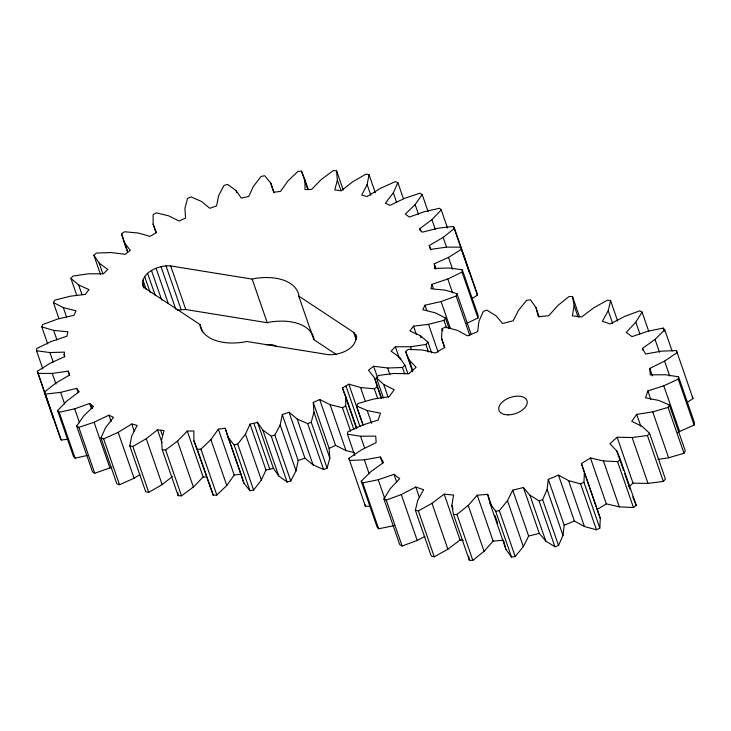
<?xml version="1.0" encoding="UTF-8"?>
<svg xmlns="http://www.w3.org/2000/svg" width="731" height="731" viewBox="0 0 731 731"><rect width="100%" height="100%" fill="white"/><g stroke="black" fill="none" stroke-linecap="round" stroke-linejoin="round"><path stroke-width="1.1" d="M156.059 232.668L153.099 224.134L153.117 214.594L156.397 212.849L168.733 215.846L179.177 221.073L185.592 218.076L184.906 208.326L187.611 198.329L191.129 196.904L201.655 201.537L209.797 208.28L216.559 205.914L218.67 195.625L223.978 185.473L227.624 184.404L236.022 190.535L241.331 198.165L248.759 196.42L253.374 186.405L261.122 176.409L264.777 175.732L270.79 183.17L274.116 192.774M353.859 429.435L345.726 405.961L345.745 396.421L342.455 387.951L348.815 384.168L360.575 387.531L374.336 388.801L377.287 386.79L374.619 378L368.488 370.215L373.651 366.24L387.658 368.013L402.443 367.501L404.974 365.299L399.693 357.514L391.076 351.09L395.37 346.796L410.539 346.732L425.899 344.475L427.927 342.135L420.197 335.602L409.89 330.96L413.481 326.145L428.53 324.345L443.991 320.406L445.453 318.003L435.521 312.923L422.783 309.734L424.967 305.211L441.085 301.537L456.162 296.028L457.03 293.643L445.188 290.152L430.943 288.763L431.957 284.332L447.811 278.986L462.065 272.087L462.294 269.776L448.898 268.003L434.333 268.423L434.753 265.929L434.196 263.873L448.505 257.394L461.499 249.298L461.087 247.151L446.559 247.133L430.632 249.399L429.252 245.543L443.15 237.401L454.49 228.374L453.458 226.436L438.225 228.182L422.171 232.202L419.64 228.812L431.911 219.629L441.259 209.925L439.623 208.271L424.154 211.725L409.232 217.098L405.394 214.037L415.135 204.607L422.189 194.537L420.014 193.203L404.773 198.265L389.925 205.374L385.347 203.218L393.315 192.792L397.874 182.659L395.215 181.699L380.668 188.205L367.108 196.557L361.708 195.122L367.126 184.559L369.045 174.663L365.993 174.097L352.58 181.864L341.304 190.745L334.807 189.987L337.356 180.137L336.58 170.78L333.217 170.634L321.357 179.415L311.561 189.457L305.028 189.576L304.918 179.671L301.474 171.145L297.91 171.41L287.95 180.941L280.512 191.385L273.696 192.29L270.79 183.17M336.534 354.645L313.809 339.623L298.714 296.028L298.778 294.63A51.81 29.642 -19.1 0 0 255.018 278.438L252.149 279.114L170.698 265.947C158.883 264.649 137.903 273.339 143.824 287.996M313.809 339.623L313.873 338.225A51.81 29.642 -19.1 0 0 270.114 322.042L267.244 322.709L185.793 309.542L177.13 310.108M412.595 371.704L405.568 351.428L408.391 349.345L422.545 350.03L435.53 353L444.558 347.472L441.561 338.416L442.036 328.776L445.371 327.086L457.423 330.366L467.493 335.858L477.681 331.627L478.878 321.485L483.337 311.351L486.947 310.163L496.075 315.819L502.553 323.458L513.208 320.818L518.507 310.282L526.649 300.34L530.304 299.737L535.887 307.376L539.213 316.98M405.568 351.428L409.113 359.917L416.094 367.273L408.848 373.724L393.835 373.477L378.548 375.442L376.428 377.763L383.748 384.524L394.237 389.678L389.257 396.613L373.249 399.108L357.861 403.576L356.591 405.988L367.19 410.557L380.467 413.161L378.11 420.097L362.183 425.168L347.755 431.847L347.417 434.177L360.566 436.243L375.734 436.115L376.145 442.593L361.388 449.894L348.897 458.319L349.519 460.411L364.33 459.845L380.358 456.985L383.51 462.559L370.928 471.586L361.233 481.199L362.759 482.908L378.229 479.728L394.009 474.346L399.693 478.641L390.153 488.783L383.903 498.907L386.242 500.123L401.301 494.567L415.775 487.02L423.605 489.733L417.748 500.296L415.372 510.256L418.36 510.896L431.994 503.321L444.165 494.129L453.604 495.088L451.831 505.359L453.494 514.469L456.93 514.478L468.205 505.423L477.252 495.207L487.65 494.33L490.081 503.604L495.664 511.252L499.319 510.64L507.46 500.698L512.76 490.163L523.423 487.522L539.314 533.411L545.783 541.059L554.911 546.715L558.53 545.527L542.64 499.629L547.099 489.496L548.296 479.353L558.484 475.123L574.374 521.011L584.444 526.512L596.496 529.792L599.831 528.102L583.932 482.213L584.407 472.573L581.419 463.509L590.447 457.981L603.422 460.95L617.576 461.636L620.4 459.561L616.854 451.073L609.882 443.708L617.128 437.257L632.132 437.503L647.428 435.548L649.539 433.227L642.22 426.465L631.739 421.303L636.71 414.376L652.728 411.882L668.107 407.405L669.377 405.001L658.777 400.424L645.5 397.828L647.867 390.884L663.794 385.813L678.222 379.133L678.56 376.812L665.402 374.738L650.234 374.866L649.822 368.387L664.58 361.096L677.07 352.662L676.458 350.569L661.637 351.145L645.619 353.996L642.467 348.422L655.04 339.394L664.744 329.791L663.209 328.082L647.748 331.253L631.959 336.635L626.275 332.34L635.815 322.197L642.074 312.073L639.726 310.858L624.667 316.422L610.193 323.961L602.371 321.256L608.229 310.684L610.604 300.724L607.607 300.094L593.974 307.66L581.803 316.852L572.373 315.902L574.146 305.631L572.483 296.521L569.038 296.503L557.771 305.567L548.725 315.783L538.327 316.651L535.887 307.376M599.831 528.102L600.297 518.462L581.419 463.509M42.837 368.917L36.55 350.77L36.778 348.468L51.033 341.56L66.886 336.223L67.901 331.792L53.655 330.394L41.813 326.912L42.681 324.518L57.758 319.018L73.877 315.335L76.061 310.821L63.323 307.632L53.39 302.543L54.852 300.149L70.313 296.201L85.363 294.401L88.954 289.595L78.646 284.944L70.916 278.41L72.945 276.071L88.305 273.814L103.473 273.75L107.768 269.465L99.151 263.032L93.87 255.247L96.401 253.045L111.185 252.542L125.193 254.315L130.356 250.34L124.224 242.555L121.556 233.756L124.508 231.754L138.278 233.015L150.029 236.387L156.388 232.595L153.099 224.134M466.753 323.394L477.955 317.976L478.184 315.664L462.294 269.776M558.53 545.527L562.989 535.384L564.186 525.242L548.296 479.353M677.555 432.377L694.112 425.031L694.45 422.701L678.56 376.812M53.235 417.136L53.646 419.292L37.345 371.247L50.338 363.161L64.648 356.673L64.1 354.617L64.511 352.132L49.946 352.552L36.55 350.77M172.562 476.384L162.154 484.58L148.749 492.347L145.688 491.78L129.798 445.892L131.726 435.996L137.136 425.424L131.735 423.989L118.175 432.341L103.628 438.856L100.969 437.896L105.529 427.754L113.497 417.337L108.919 415.171L94.071 422.28L78.829 427.352L76.654 426.018L83.718 415.948L93.449 406.509L89.611 403.448L74.69 408.821L59.22 412.284L57.594 410.621L66.932 400.926L79.204 391.734L76.673 388.353L60.618 392.364L45.386 394.119L44.353 392.181L55.693 383.145L69.591 375.012L68.211 371.156L52.285 373.413L37.756 373.404M257.211 421.961L262.822 430.02L271.219 436.142L274.865 435.082L280.174 424.93L282.285 414.632L289.047 412.266L297.188 419.009L307.714 423.642L311.232 422.216L313.937 412.22L313.252 402.479L319.666 399.482L330.11 404.709L342.446 407.697L345.726 405.961M129.798 445.892L132.85 446.458L146.264 438.691L157.54 429.81L164.036 430.568L161.487 440.418L162.264 449.766L165.626 449.921L177.487 441.14L187.282 431.089L193.816 430.97L193.925 440.884L197.37 449.41L200.934 449.145L210.893 439.605L218.331 429.161L225.148 428.256L228.054 437.376L234.066 444.823L237.721 444.146L245.47 434.15L250.084 424.135L257.513 422.381L273.403 468.279L278.712 475.908L287.109 482.04L290.755 480.971L296.064 470.819L298.175 460.521L282.285 414.632M289.047 412.266L304.937 458.163L313.078 464.907L323.605 469.54L327.123 468.105L329.827 458.109L329.142 448.368L313.252 402.479M228.054 437.376L243.944 483.273L249.956 490.711L253.611 490.035L261.36 480.039L265.974 470.024L250.084 424.135M490.081 503.604L505.971 549.493L511.554 557.141L515.209 556.529L523.35 546.596L528.65 536.051L512.76 490.163M657.937 459.433L668.618 457.77L683.997 453.293L685.267 450.89L669.377 405.001M193.925 440.884L213.26 495.298L216.824 495.033L226.784 485.503L234.222 475.049L241.038 474.145L243.944 483.273M453.494 514.469L469.384 560.357L472.82 560.366L484.096 551.311L493.142 541.095L503.54 540.218M628.989 486.736L633.019 483.154L648.022 483.401L663.319 481.437L665.429 479.116L649.539 433.227M162.264 449.766L178.154 495.664L181.516 495.81L193.377 487.029L203.172 476.977L206.444 476.923M415.372 510.256L431.263 556.145L434.251 556.784L447.884 549.219L460.055 540.026L463.207 540.337M597.309 509.397L606.337 503.869L619.312 506.848L633.466 507.524L636.29 505.45L620.4 459.561M686.72 402.763L692.961 398.55L692.348 396.467M471.824 298.659L477.389 295.196L476.987 293.04L454.49 228.374M100.969 437.896L116.859 483.785L119.519 484.744L134.065 478.229L139.877 474.657M383.903 498.907L399.793 544.805L402.132 546.011L417.2 540.456L424.912 536.426M558.484 475.123L568.554 480.623L580.606 483.904L583.932 482.213M76.654 426.018L92.545 471.906L94.719 473.24L111.944 467.228M329.142 448.368L335.556 445.371L346.001 450.598L354.224 452.59M564.186 525.242L574.374 521.011M298.175 460.521L304.937 458.163M523.423 487.522L529.893 495.17L539.021 500.826L542.64 499.629M265.974 470.024L273.403 468.279M528.65 536.051L539.314 533.411M57.594 410.621L73.484 456.51L75.11 458.173L87.272 455.45M361.233 481.199L377.123 527.088L378.649 528.796L394.119 525.626M44.353 392.181L60.244 438.07L61.276 440.007L67.809 439.258M348.897 458.319L365.409 506.3L369.968 506.126M298.714 296.028L353.63 332.34L355.659 334.707L356.765 337.896M202.606 332.002L200.029 324.555L145.122 288.233L143.093 285.867M632.744 496.961L636.29 505.45M676.458 350.569L692.961 398.55M664.744 329.791L672.136 351.136M663.209 328.082L664.315 331.28M678.222 379.133L694.112 425.031M664.58 361.096L669.751 376.036M655.04 339.394L659.472 352.205M642.074 312.073L648.726 331.28M663.794 385.813L679.684 431.701M668.107 407.405L683.997 453.293M635.815 322.197L639.881 333.939M649.822 368.387L652.418 375.862M642.467 348.422L643.198 350.56M647.867 390.884L650.818 399.418M652.728 411.882L668.618 457.77M610.604 300.724L617.622 321M608.229 310.684L612.66 323.495M647.428 435.548L663.319 481.437M636.71 414.376L640.776 426.118M632.132 437.503L648.022 483.401M572.483 296.521L579.5 316.797M574.146 305.631L578.203 317.373M617.128 437.257L633.019 483.154M616.854 451.073L623.506 470.28M624.612 473.478L630.159 489.487M617.576 461.636L633.466 507.524M603.422 460.95L619.312 506.848M590.447 457.981L606.337 503.869M584.407 472.573L600.297 518.462M580.606 483.904L596.496 529.792M568.554 480.623L584.444 526.512M547.099 489.496L562.989 535.384M461.499 249.298L477.389 295.196M453.458 226.436L469.348 272.325M441.259 209.925L447.536 228.072M462.065 272.087L477.955 317.976M539.021 500.826L554.911 546.715M443.15 237.401L446.477 247.005M448.505 257.394L452.571 269.127M529.893 495.17L545.783 541.059M431.911 219.629L435.237 229.232M457.03 293.643L471.075 334.195M422.189 194.537L428.101 211.606M456.162 296.028L469.841 335.52M447.811 278.986L452.608 292.866M415.135 204.607L418.461 214.21M429.252 245.543L430.733 249.81M434.196 263.873L435.676 268.149M434.753 265.929L435.859 269.136M419.64 228.812L420.38 230.95M441.085 301.537L450.323 328.219M445.453 318.003L449.154 328.676M397.874 182.659L403.411 198.668M507.46 500.698L523.35 546.596M431.957 284.332L433.437 288.599M443.991 320.406L446.577 327.881M442.036 328.776L442.776 330.905M393.315 192.792L396.641 202.405M441.561 338.416L444.887 348.02M499.319 510.64L515.209 556.529M424.967 305.211L426.822 310.547M495.664 511.252L511.554 557.141M487.65 494.33L491.716 506.071M495.042 515.675L497.628 523.149M428.53 324.345L438.143 352.095M427.927 342.135L431.619 352.808M369.045 174.663L375.323 192.801M425.899 344.475L428.485 351.949M477.252 495.207L493.142 541.095M420.197 335.602L420.937 337.74M367.126 184.559L370.818 195.232M413.481 326.145L416.442 334.688M468.205 505.423L484.096 551.311M410.539 346.732L411.654 349.93M409.113 359.917L412.814 370.59M456.93 514.478L472.82 560.366M404.974 365.299L407.925 373.843M336.58 170.78L343.232 189.987M451.831 505.359L452.937 508.557M399.693 357.514L400.433 359.652M395.37 346.796L399.062 357.468M402.443 367.501L404.663 373.906M337.356 180.137L341.048 190.809M444.165 494.129L460.055 540.026M387.658 368.013L389.87 374.409M431.994 503.321L447.884 549.219M383.748 384.524L388.188 397.326M415.775 487.02L419.475 497.692M373.651 366.24L377.717 377.982M376.428 377.763L383.446 398.039M374.619 378L381.637 398.276M377.287 386.79L381.354 398.532M304.918 179.671L308.244 189.274M301.474 171.145L307.751 189.283M418.36 510.896L434.251 556.784M374.336 388.801L377.662 398.404M353.63 332.34L356.207 339.778M401.301 494.567L417.2 540.456M394.009 474.346L396.595 481.82M360.575 387.531L365.372 401.401M367.19 410.557L371.631 423.368M380.358 456.985L382.569 463.39M356.591 405.988L363.243 425.195M348.815 384.168L362.859 424.72M386.242 500.123L402.132 546.011M346.028 386.178L360.072 426.73M378.229 479.728L384.881 498.944M360.566 436.243L364.632 447.984M345.745 396.421L356.829 428.43M342.455 387.951L356.125 427.443M364.33 459.845L369.137 473.715M342.446 407.697L350.569 431.18M347.417 434.177L354.8 455.523M362.759 482.908L378.649 528.796M330.11 404.709L346.001 450.598M319.666 399.482L335.556 445.371M313.937 412.22L329.827 458.109M236.022 190.535L236.762 192.673M311.232 422.216L327.123 468.105M307.714 423.642L323.605 469.54M252.149 279.114L267.244 322.709M297.188 419.009L313.078 464.907M280.174 424.93L296.064 470.819M274.865 435.082L290.755 480.971M271.219 436.142L287.109 482.04M262.822 430.02L278.712 475.908M253.977 423.523L269.867 469.412M245.47 434.15L261.36 480.039M237.721 444.146L253.611 490.035M234.066 444.823L249.956 490.711M170.698 265.947L185.793 309.542M225.148 428.256L241.038 474.145M166.019 265.883L181.114 309.478M218.331 429.161L234.222 475.049M161.039 266.669L175.76 309.204M156.087 268.259L168.231 303.347M210.893 439.605L226.784 485.503M151.5 270.534L161.816 300.304M147.598 273.348L155.338 295.68M144.647 276.51L150.175 292.455M142.847 279.799L146.163 289.366M200.934 449.145L216.824 495.033M142.317 282.988L143.788 287.237M197.37 449.41L213.26 495.298M121.556 233.756L127.468 250.834M124.224 242.555L127.55 252.158M187.282 431.089L203.172 476.977M177.487 441.14L193.377 487.029M160.701 430.522L162.547 435.859M165.626 449.921L181.516 495.81M157.54 429.81L161.971 442.611M99.151 263.032L102.843 273.705M93.87 255.247L100.522 274.463M146.264 438.691L162.154 484.58M131.735 423.989L134.321 431.464M78.646 284.944L81.973 294.556M132.85 446.458L148.749 492.347M70.916 278.41L76.828 295.488M118.175 432.341L134.065 478.229M108.919 415.171L111.139 421.577M63.323 307.632L66.649 317.236M103.628 438.856L119.519 484.744M91.201 405.303L92.307 408.501M89.611 403.448L91.466 408.784M53.39 302.543L58.928 318.552M94.071 422.28L109.961 468.178M76.673 388.353L78.153 392.62M64.1 354.617L64.831 356.755M68.211 371.156L69.692 375.423M53.655 330.394L56.981 339.997M74.69 408.821L79.496 422.692M78.829 427.352L94.719 473.24M41.813 326.912L47.725 343.99M49.946 352.552L53.272 362.156M60.618 392.364L64.684 404.106M52.285 373.413L55.985 384.086M59.22 412.284L75.11 458.173M45.386 394.119L61.276 440.007M37.345 371.247L52.86 416.076M364.787 504.216L365.409 506.3M355.659 334.707C358.409 348.605 339.376 355.568 328.055 354.626L246.594 341.459L243.825 342.108A51.81 29.642 -19.1 0 1 200.066 325.916L200.029 324.555M503.814 541.251L505.971 549.493M468.644 556.309L469.384 560.357M177.898 492.539L178.154 495.664M209.797 484.571L209.815 486.773M266.029 344.785A14.803 8.47 -19.1 0 1 276.693 346.558M508.036 414.852A14.803 8.47 -19.1 0 0 527.042 400.862A14.803 8.47 -19.1 0 0 503.878 400.771A14.803 8.47 -19.1 0 0 508.036 414.852"/></g></svg>
